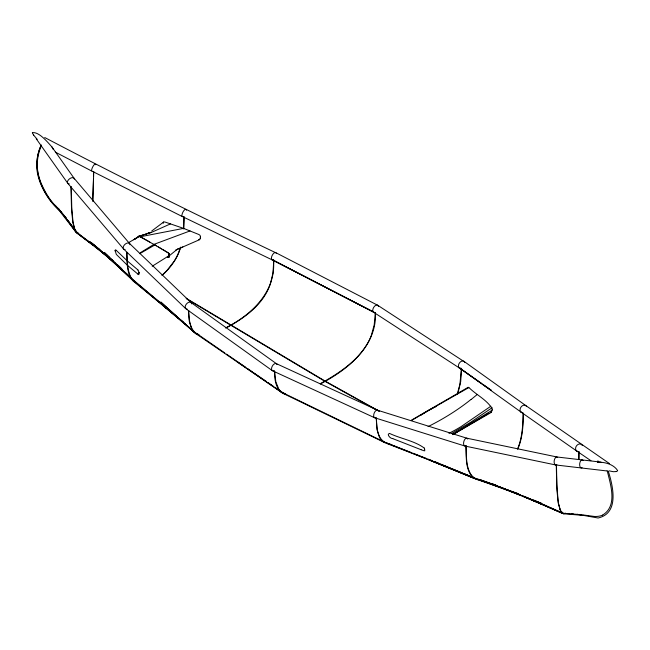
<?xml version="1.0" encoding="UTF-8"?>
<svg xmlns="http://www.w3.org/2000/svg" width="650" height="650" viewBox="0 0 650 650"><rect width="100%" height="100%" fill="white"/><g stroke="black" fill="none" stroke-linecap="round" stroke-linejoin="round"><path stroke-width="0.97" d="M177.905 248.755L169.089 255.938L168.943 253.793M578.752 451.896L578.695 458.981M93.543 171.763L93.511 176.377M93.746 171.567L92.82 201.532M579.093 451.774L579.036 459.412M184.153 216.556L183.722 228.995M523.396 413.311C523.234 425.433 522.624 437.962 517.709 449.231M32.5 132.649C39.097 131.787 47.361 141.871 51.911 146.949A4.729 2.73 60 0 1 53.227 149.459M273.829 260.065L272.943 273.122L270.473 283.627A33.207 19.175 -60 0 1 263.299 297.871C254.126 310.976 240.541 320.084 226.688 327.649M461.598 368.469L460.704 381.526L458.234 392.031A33.207 19.175 -60 0 1 457.34 394.517M183.934 217.88L183.593 228.256M523.063 413.676C522.901 425.514 522.275 437.694 517.644 448.752M93.486 178.847L92.731 199.989M375.302 312.455L374.213 324.878L371.288 335.571A33.605 19.411 -60 0 1 367.616 343.338C356.923 361.66 338.439 373.514 320.369 383.646M461.273 369.858L459.907 384.451L457.421 393.51M273.585 261.503C275.535 292.589 251.022 315.12 225.461 327.982M375.537 313.958C376.09 347.23 347.141 369.956 320.352 383.963M200.273 237.632L200.232 238.095A10.571 7.946 52.4 0 1 200.127 238.518M138.726 237.047L138.962 236.259L142.577 235.178M492.196 409.533L491.416 412.311L452.725 434.631M200.176 238.534L199.68 239.639L178.539 248.844M163.296 222.771L163.686 221.983L164.653 221.975A15.007 11.269 50.9 0 1 165.498 222.203L183.584 228.377L198.356 234.309A12.659 9.068 53.8 0 1 199.022 234.593L200.102 235.414L200.322 236.551M180.489 247.422L178.498 252.956A31.939 18.525 -59.8 0 1 174.257 261.081L167.31 270.018A49.042 28.186 -59.8 0 1 161.882 275.283M467.789 387.944L468.154 387.311L468.829 387.571A15.681 8.572 77.2 0 1 469.3 387.92C476.572 395.046 487.508 400.278 492.261 408.964A11.042 7.759 71 0 1 492.245 409.565M180.732 247.114C177.596 258.009 170.861 267.629 162.419 275.096M40.844 145.941C36.489 155.773 35.409 167.026 38.48 177.385A36.181 20.898 60 0 0 40.755 183.974C45.354 194.764 52.024 204.596 61.279 211.892M41.34 144.958C29.941 168.488 42.746 196.332 61.417 211.957M41.397 145.624C37.042 155.456 35.969 166.709 39.032 177.068A36.181 20.881 60 0 0 41.316 183.657C45.524 193.074 50.863 202.223 58.849 208.894M168.017 257.335L168.724 257.506A0.853 0.487 60 0 0 168.894 257.392L169.073 256.563A15.161 8.751 60 0 0 169.089 255.954L169.073 256.523A5.947 3.429 60 0 1 169.032 256.977L168.984 257.189A1.284 0.739 60 0 1 168.894 257.392L167.343 257.01L168.277 256.929M477.198 394.517L471.201 399.441M163.613 222.032L151.661 231.051M492.148 407.704L470.706 422.248L451.449 433.615M490.856 406.217L461.159 426.562A212.209 161.306 25.8 0 1 453.082 431.169L448.955 433.306M136.484 237.989L137.751 237.12L134.371 239.33M420.461 415.48L425.287 412.303A124.987 98.199 86.1 0 1 429.796 409.695L433.542 407.777M136.175 238.16L137.613 237.226M134.266 239.387L135.964 238.306L133.656 239.728M492.074 410.256L453.521 433.883M152.206 266.24L169.089 255.629M140.562 252.598L153.896 244.384L190.028 230.929M488.946 413.108L458.169 431.503M135.517 238.615L128.497 242.678M412.002 420.176L428.236 410.694M468.073 387.343L411.328 420.249M139.742 253.687L154.879 244.953L168.626 253.207A0.934 0.536 60 0 1 168.968 253.833M428.894 410.312L468.829 387.571M457.494 431.901L453.05 434.427M602.623 515.06C617.988 505.789 610.439 484.461 607.165 470.511M434.956 407.103L436.491 406.396M148.647 233.643L170.519 223.86M491.416 412.311L490.709 412.157M175.459 250.193L182.812 246.951M138.994 274.682L138.198 274.316A13.333 5.135 62.6 0 1 137.857 274.089M150.784 232.326L146.193 233.976L149.565 232.806M145.901 234.073L149.378 232.879M146.039 234.033L142.805 235.097L145.364 234.276M139.011 236.234L142.537 235.211L139.043 236.218L154.879 244.953M598.089 462.28C604.979 461.923 613.657 464.449 617.5 470.397M616.338 471.567L613.251 471.697L608.944 470.836M565.549 513.159L564.907 513.313A8.539 4.932 -59.5 0 1 563.119 513.216L560.552 510.551A27.869 15.99 -60.5 0 1 559.975 509.072M199.68 239.639L198.778 239.59A11.245 8.361 56.8 0 1 198.486 239.533M139.165 236.202L140.473 236.722L183.584 228.377M582.977 515.393L563.542 513.736L523.859 496.308L563.542 513.736L565.403 513.597M566.394 513.541L573.511 514.02L571.707 513.874M573.926 514.077L578.362 514.483M479.749 479.578L475.759 478.619A31.939 18.501 -59.9 0 1 471.502 475.386M601.031 462.134L556.961 456.983L466.806 438.189L377.431 410.174M555.807 464.969L606.767 470.941M376.171 417.788L377.057 429.812L379.527 437.466A33.207 19.175 -60 0 0 386.701 443.43L389.935 443.974M582.79 514.898L594.246 516.441A49.449 28.535 59.9 0 0 602.664 515.141M580.401 514.491L581.36 514.654M577.176 514.288L598.089 518.001C619.434 513.281 613.072 486.419 608.367 471.396M479.635 479.96L476.889 479.448L429.276 459.989L476.889 479.448L518.765 493.919L479.635 479.96L520.666 495.308L498.379 486.338M465.116 446.079L555.539 464.929M285.561 393.884L282.392 392.543A33.605 19.402 -60 0 1 278.72 389.017L275.795 381.704L274.731 371.702M374.733 417.771L464.425 445.884M274.438 370.606C274.463 379.502 275.754 392.153 286.284 394.461M490.685 483.6L480.659 479.911L497.551 485.859L477.027 479.066L463.206 473.403M492.505 484.266L495.243 485.274M497.063 485.94L499.801 486.948M421.216 449.759L423.109 450.466A16.924 8.32 38.4 0 0 423.662 450.661L424.743 450.808L424.669 449.361M421.021 449.686L393.096 438.758M500.719 487.297L541.409 503.344L533.536 500.118L563.119 513.216M274.796 387.238L283.132 392.949L384.215 441.935L474.573 478.026L434.655 461.695L439.254 463.58M386.701 443.016L411.166 452.522M413.043 453.253L426.213 458.372M428.098 459.103L432.802 460.931M386.701 443.438L432.64 461.305L474.419 478.4C464.612 470.909 466.643 456.568 465.847 445.648M392.787 438.636C390.276 438.815 386.271 433.964 389.382 433.444A15.681 8.962 42.4 0 1 390.065 433.664C401.156 438.799 414.846 440.968 424.377 448.159M492.814 484.096L495.601 485.217L492.838 484.12M498.42 486.379L542.059 504.27L522.754 496.121L562.746 513.492M441.09 464.336L450.304 468.114M452.148 468.869L461.362 472.648M197.332 333.921L198.981 334.636M70.915 186.591L71.549 209.649L72.873 222.893L75.416 231.384L78.195 233.521M563.542 513.736L560.763 511.599L558.228 503.1L556.896 489.864L556.254 464.969M276.372 363.651L377.707 410.272M272.634 370.817L374.384 417.633M275.283 252.517C197.738 215.572 120.737 177.458 44.696 137.499M182.666 216.694L271.976 259.789L373.092 311.74L271.627 259.382L373.547 312.203L459.412 368.006L481.585 383.533M183.284 322.181L162.931 305.467L196.097 333.783L283.059 393.364L383.858 442.187M182.309 216.556L92.146 171.21M71.256 186.867L71.752 207.001L72.824 220.017A108.68 63.156 -59.5 0 0 73.206 222.698L74.522 228.41A31.354 18.192 -59.6 0 0 75.083 229.816L77.626 232.968M275.811 252.688L377.553 305.191M55.356 152.141L91.845 171.104M140.473 236.722L149.809 242.028M379.486 411.328L325.008 381.022L186.152 298.277M376.131 409.793L325.008 381.355L186.932 299.073M153.896 244.384L156.439 245.854M158.308 246.927L161.769 248.934M162.516 249.373L165.653 251.209M166.075 251.461L168.017 252.688A4.249 2.454 60 0 1 168.488 253.061A1.211 0.699 60 0 1 168.789 253.427M377.796 305.329L463.166 360.986M609.424 463.539L525.671 405.486L463.881 361.278M597.821 460.899L598.658 461.468M576.574 450.905L590.947 460.72M224.811 352.966L194.358 331.914L163.215 305.175L166.026 307.539L133.299 280.613L104.333 252.452L109.444 257.27M226.476 354.104L239.793 363.236M240.63 363.805L245.627 367.234M247.293 368.379L252.297 371.808M253.963 372.954L266.467 381.526M268.133 382.663L273.13 386.092M237.031 361.66L283.059 393.364M520.894 411.986L576.875 451.132M483.226 384.678L491.441 390.431L458.868 367.486L521.178 412.197M116.423 250.453A15.007 5.517 66.7 0 0 115.919 250.031L115.391 249.86L115.286 250.486M276.632 363.829L190.978 302.502L129.407 243.368M186.184 308.977L272.196 370.565M77.358 232.83L100.352 250.234M76.668 232.838L93.234 245.148L76.009 232.204L55.25 205.335M135.176 282.539L104.024 252.712L135.176 282.539L105.601 254.971L131.682 278.265L90.212 241.865L107.388 256.652L106.47 255.881M384.215 441.935C376.821 436.93 376.821 426.855 376.415 418.852M104.975 253.825L107.291 255.621M137.849 274.048L127.717 265.582L116.772 254.849A9.734 3.193 64.2 0 1 116.261 254.264L115.334 251.193M99.621 249.413L91.179 242.645L109.891 258.204M104.991 253.719L107.299 255.564M182.739 321.758L133.023 280.914C126.368 273.146 127.221 262.007 126.62 252.436M115.716 263.575L90.894 242.929L108.363 257.27L76.009 232.204L66.462 218.879M117.26 264.859L119.673 266.866M162.931 305.467L165.774 307.856L131.202 278.679M111.199 259.163L105.885 254.678L112.426 260.52M127.286 260.886L137.402 269.49A11.668 4.875 65 0 1 137.963 269.986M126.953 252.306C127.367 261.064 127.002 270.554 131.503 278.411L166.026 307.539M116.431 250.526L127.221 260.821M117.512 265.07L121.875 268.962L117.487 264.834M196.097 333.783L160.729 302.006L193.7 331.801M111.638 259.334L113.1 260.707M123.703 249.088L185.502 308.433M37.188 139.311L33.662 135.159M137.963 270.026L138.938 272.155M129.634 243.62L74.116 178.303L51.724 146.681M67.86 183.406L123.532 248.901M58.727 208.91L66.609 218.636L63.797 215.158M194.358 331.914C189.15 326.154 189.069 317.817 188.727 310.489M471.502 475.394C465.709 467.082 466.57 456.235 466.066 446.591M60.702 211.347L76.497 232.148L67.373 219.822L75.774 231.213M36.221 138.751L67.714 183.219M131.503 278.411L132.356 279.589A31.939 18.379 -60.2 0 0 135.419 282.222M559.942 509.104L558.553 503.514A104.739 60.076 -60.5 0 1 558.049 500.159L556.855 484.599L556.457 464.766M424.499 448.622L424.629 449.191M139.051 273.309L138.994 272.699M188.427 311.285L189.296 321.409L191.766 329.062A33.207 19.175 -60 0 0 198.193 334.791M556.855 464.441A4.038 2.056 -80.8 0 1 554.166 461.004A4.038 2.056 -80.8 0 1 557.651 457.429M582.108 467.716A4.038 2.047 -83.3 0 1 579.719 463.515A4.038 2.047 -83.3 0 1 583.123 460.533M466.18 445.575A4.038 2.064 -75.4 0 1 463.669 444.413A4.038 2.064 -75.4 0 1 464.921 439.221A4.038 2.064 -75.4 0 1 467.748 439.075M375.895 417.633A4.046 2.129 -69 0 1 373.677 415.854A4.046 2.129 -69 0 1 375.537 410.979A4.046 2.129 -69 0 1 378.381 411.125M187.151 309.075A4.046 2.486 -50.3 0 1 185.242 306.353A4.046 2.486 -50.3 0 1 188.662 302.331A4.046 2.486 -50.3 0 1 191.579 303.875M273.536 370.825A4.046 2.34 -60 0 1 272.244 366.21A4.046 2.34 -60 0 1 277.006 364.333M125.117 249.543A4.038 2.47 -43.2 0 1 123.321 246.846A4.038 2.47 -43.2 0 1 127.043 243.124A4.038 2.47 -43.2 0 1 129.968 244.701M69.225 183.852A4.038 2.381 -37.8 0 1 68.998 179.237A4.038 2.381 -37.8 0 1 74.401 179.083M33.703 135.102A4.729 2.73 60 0 1 32.354 132.649M95.867 164.466A4.038 1.211 -62.9 0 1 95.883 164.767M91.634 170.633A4.038 1.211 -62.9 0 1 92.657 167.034A4.038 1.211 -62.9 0 1 94.973 164.052M186.298 209.739A4.038 1.511 -63.8 0 1 186.412 210.275M183.162 216.539A4.038 1.511 -63.8 0 1 182.942 216.629M182.065 216.231A4.038 1.511 -63.8 0 1 182.804 212.355A4.038 1.511 -63.8 0 1 185.421 209.341M273.309 259.691A4.046 1.869 -63.5 0 1 271.416 258.058A4.046 1.869 -63.5 0 1 273.699 253.305A4.046 1.869 -63.5 0 1 276.274 253.516M461.167 368.233A4.046 2.746 -55.8 0 1 458.421 365.918A4.046 2.746 -55.8 0 1 461.142 361.408A4.046 2.746 -55.8 0 1 464.701 362.383M374.944 312.333A4.046 2.34 -60 0 1 372.767 310.066A4.046 2.34 -60 0 1 375.473 305.516A4.046 2.34 -60 0 1 378.422 306.475M522.917 412.555A4.038 3.022 -54.7 0 1 520.764 407.404A4.038 3.022 -54.7 0 1 526.573 406.567M578.801 451.531A4.038 3.226 -55.4 0 1 575.599 448.841A4.038 3.226 -55.4 0 1 578.256 444.348A4.038 3.226 -55.4 0 1 582.327 445.575M617.646 470.567A4.729 2.73 60 0 1 616.298 471.461M597.618 462.499A4.729 2.73 60 0 1 598.13 462.386M424.288 448.11A11.042 4.672 51.4 0 1 424.409 448.573M471.071 399.392A271.651 156.804 0 0 1 428.09 426.603M168.927 253.467A5.761 3.323 60 0 1 168.959 255.523M163.264 223.169A9.457 6.768 58.5 0 1 163.321 222.787M200.476 236.6A10.571 8.036 48.9 0 1 200.436 237.356M138.751 237.12A4.526 2.616 60 0 1 138.921 236.023M139.206 272.399A11.448 4.355 65.8 0 1 139.254 272.951M138.661 272.935A8.726 2.893 67.5 0 1 138.767 273.853M115.026 250.957A14.284 6.362 59.2 0 1 114.993 250.356M78.764 233.228A8.539 4.924 -60.2 0 1 77.903 233.074M137.751 237.12L136.427 238.014L137.719 237.144"/></g></svg>
